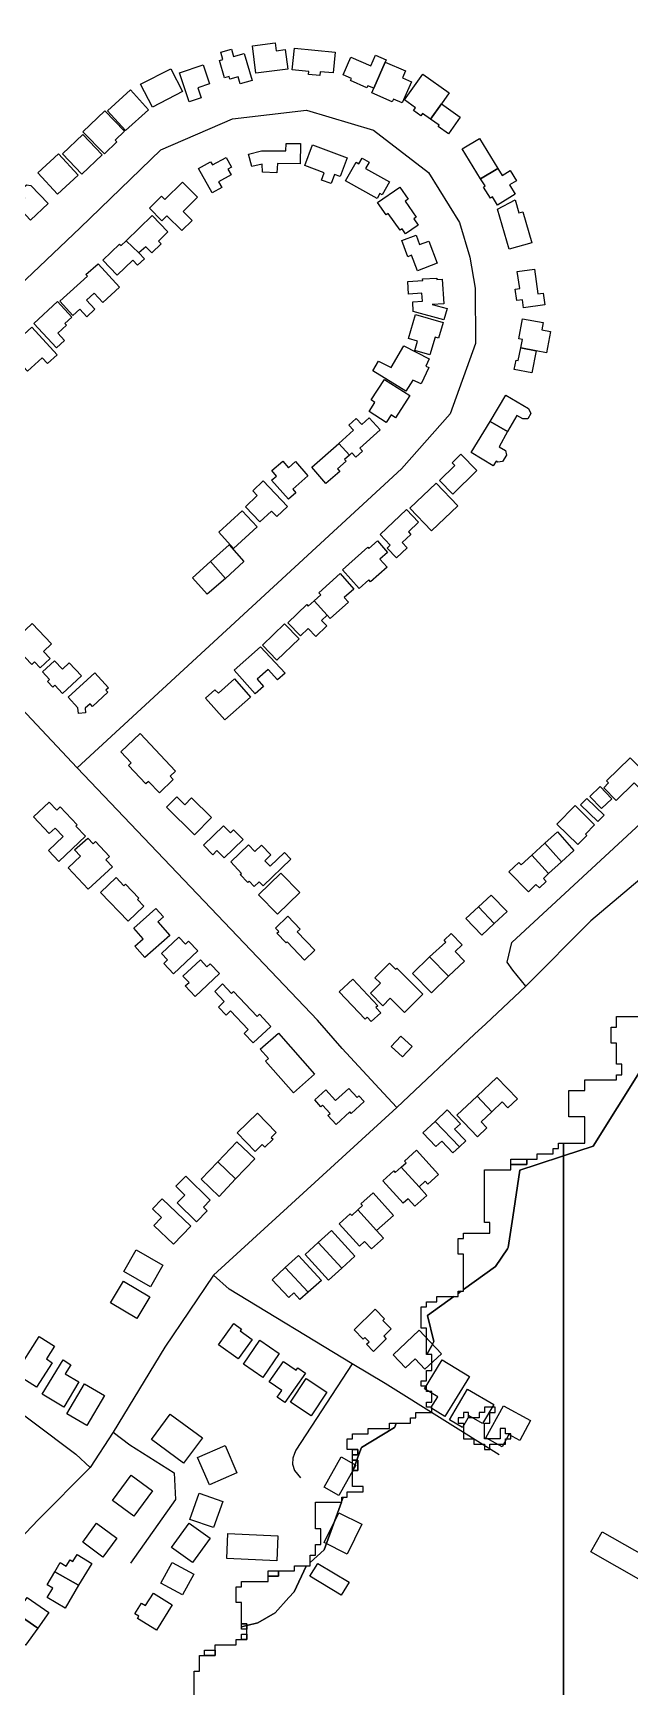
# Model space of a CAD drawing. Header units: metres. Extents: x 553506 to 563855, y 142925 to 150243.
# Drawn here: x 559799 to 560025, y 147222 to 147849 of the extents above; entities that cross this region are included whole.
import ezdxf

# ---------------------------------------------------------------- set-up
doc = ezdxf.new("R2010")
doc.units = ezdxf.units.M
for name, color, linetype in [('C-BUILDINGS', 8, 'Continuous'), ('C-FLOOD_ZONE_3', 150, 'Continuous'), ('C-ROADS', 33, 'Continuous')]:
    doc.layers.add(name, color=color, linetype=linetype)

msp = doc.modelspace()

# ---------------------------------------------------------------- linework, layer by layer
at = {"layer": 'C-BUILDINGS'}
for points in [[(559877.4918, 147829.3256), (559876.7012, 147832.039), (559873.5418, 147831.117), (559873.2452, 147832.1095), (559871.5405, 147831.6223), (559869.6153, 147838.2181), (559870.8904, 147838.5806), (559870.0838, 147841.3602), (559874.1303, 147842.5324), (559874.9596, 147839.6978), (559879.0201, 147840.8704), (559882.0094, 147830.6349), (559877.4918, 147829.3256)], [(559890.7252, 147844.8632), (559891.097, 147841.9031), (559894.5374, 147842.3329), (559895.4748, 147834.905), (559883.3991, 147833.3827), (559882.0826, 147843.7817), (559890.7252, 147844.8632)], [(559913.4591, 147841.3416), (559912.6621, 147833.4813), (559907.7597, 147833.9742), (559907.6029, 147832.5001), (559903.4018, 147832.9258), (559903.5201, 147834.0648), (559897.2006, 147834.7139), (559898.0361, 147842.9093), (559913.4591, 147841.3416)], [(559865.8698, 147829.3979), (559861.4345, 147827.9131), (559862.729, 147824.0579), (559858.183, 147822.5363), (559854.462, 147833.595), (559863.4429, 147836.6125), (559865.8698, 147829.3979)], [(559925.8372, 147828.6604), (559925.478, 147827.8479), (559919.2128, 147830.5688), (559919.5721, 147831.3814), (559916.4395, 147832.7419), (559919.3563, 147839.4328), (559926.9184, 147836.1512), (559928.7194, 147840.2808), (559932.7944, 147838.5156), (559932.3768, 147837.5566), (559928.0769, 147827.6839), (559925.8372, 147828.6604)], [(559935.0738, 147822.5705), (559927.2791, 147825.9117), (559928.0769, 147827.6839), (559932.3768, 147837.5566), (559940.0653, 147834.2566), (559938.9174, 147831.6053), (559942.3331, 147830.1313), (559938.8831, 147822.1549), (559935.5172, 147823.5972), (559935.0738, 147822.5705)], [(559851.2201, 147835.0968), (559855.6637, 147826.4313), (559844.1912, 147820.5761), (559839.7477, 147829.2416), (559851.2201, 147835.0968)], [(559945.8884, 147817.2199), (559943.0786, 147819.2137), (559943.8829, 147820.3295), (559939.7432, 147823.2724), (559946.6699, 147832.982), (559956.6222, 147825.9128), (559953.6746, 147821.7808), (559949.5344, 147815.9867), (559946.5315, 147818.1192), (559945.8884, 147817.2199)], [(559835.9212, 147827.0634), (559842.7483, 147819.5406), (559834.0027, 147811.6555), (559827.183, 147819.1675), (559835.9212, 147827.0634)], [(559830.1304, 147808.0291), (559830.7298, 147807.4133), (559826.0122, 147802.8702), (559817.8932, 147811.2433), (559826.1472, 147819.202), (559833.6666, 147811.4447), (559830.1304, 147808.0291)], [(559960.8451, 147816.7062), (559956.3719, 147810.3787), (559952.4116, 147813.1714), (559952.8336, 147813.7633), (559949.5344, 147815.9867), (559953.6746, 147821.7808), (559960.8451, 147816.7062)], [(559817.5138, 147795.1264), (559810.1291, 147802.8211), (559817.8493, 147810.1845), (559825.2343, 147802.4787), (559817.5138, 147795.1264)], [(559894.8601, 147806.8161), (559900.3643, 147806.7537), (559900.1638, 147799.0455), (559891.5389, 147799.1888), (559891.3689, 147795.6665), (559885.893, 147795.9412), (559885.7985, 147798.9768), (559881.8435, 147798.0078), (559880.6194, 147802.7444), (559885.5875, 147803.9564), (559894.7122, 147803.9288), (559894.8601, 147806.8161)], [(559915.3286, 147794.32), (559913.2222, 147795.0558), (559911.8767, 147791.5636), (559908.2619, 147792.9202), (559909.3145, 147795.7132), (559901.9646, 147798.4672), (559904.9091, 147806.2942), (559917.9889, 147801.3924), (559915.3286, 147794.32)], [(559968.151, 147808.6308), (559975.0349, 147797.27), (559968.4878, 147793.3265), (559961.6039, 147804.6872), (559968.151, 147808.6308)], [(559808.2695, 147787.5375), (559800.7955, 147795.6302), (559808.5918, 147802.7956), (559816.0654, 147794.714), (559808.2695, 147787.5375)], [(559866.9741, 147798.6357), (559872.1208, 147801.5227), (559874.1928, 147797.8475), (559872.7911, 147797.0582), (559874.0268, 147794.8706), (559869.2992, 147792.2192), (559870.4829, 147790.1303), (559866.8202, 147788.0796), (559861.6329, 147797.2785), (559866.2714, 147799.8715), (559866.9741, 147798.6357)], [(559923.6101, 147801.1668), (559926.2781, 147799.6805), (559924.9599, 147797.3356), (559934.0672, 147792.2545), (559931.272, 147787.2703), (559930.3397, 147787.7977), (559929.2995, 147785.9512), (559917.4172, 147792.582), (559921.3983, 147799.6733), (559922.4371, 147799.0935), (559923.6101, 147801.1668)], [(559848.9528, 147785.5201), (559855.6124, 147792.1383), (559861.3207, 147786.4171), (559855.8817, 147781.0167), (559859.2445, 147777.6488), (559855.3519, 147773.7768), (559849.7302, 147779.4117), (559847.8039, 147777.5042), (559843.0697, 147782.2541), (559847.668, 147786.8158), (559848.9528, 147785.5201)], [(559976.7035, 147794.6508), (559979.6798, 147796.5132), (559982.0857, 147792.6704), (559979.4793, 147791.0533), (559981.6499, 147787.5815), (559974.9698, 147783.4223), (559973.0128, 147786.5445), (559972.2653, 147786.0761), (559969.6388, 147790.2682), (559970.2972, 147790.6782), (559968.4878, 147793.3265), (559975.0349, 147797.27), (559976.7035, 147794.6508)], [(559798.0875, 147777.7268), (559792.8402, 147783.2399), (559795.9373, 147786.1632), (559794.4916, 147787.6876), (559794.4394, 147789.3666), (559796.5447, 147791.135), (559798.2088, 147790.9085), (559804.7433, 147784.022), (559798.0875, 147777.7268)], [(559939.8974, 147784.8677), (559944.134, 147778.8113), (559943.251, 147778.2051), (559944.8904, 147775.8521), (559940.1274, 147772.5428), (559938.8029, 147774.4382), (559938.0435, 147773.9026), (559933.5656, 147780.2964), (559932.7444, 147779.7255), (559929.496, 147784.3546), (559937.9333, 147790.2379), (559941.1087, 147785.7068), (559939.8974, 147784.8677)], [(559850.1014, 147773.3241), (559846.498, 147769.8173), (559847.5378, 147768.7589), (559843.9753, 147765.2868), (559841.7007, 147767.6089), (559839.0797, 147765.3348), (559834.2522, 147769.937), (559844.0646, 147779.4914), (559850.1014, 147773.3241)], [(559974.8862, 147781.8393), (559981.5774, 147785.4201), (559983.0178, 147780.4787), (559984.5147, 147780.9037), (559987.9279, 147769.19), (559979.3707, 147766.7086), (559974.8862, 147781.8393)], [(559832.3162, 147768.1182), (559834.2522, 147769.937), (559839.0797, 147765.3348), (559841.1766, 147763.1072), (559838.5891, 147760.656), (559836.7963, 147762.548), (559830.8672, 147756.9432), (559825.4536, 147762.6291), (559831.7901, 147768.625), (559832.3162, 147768.1182)], [(559945.4203, 147768.4894), (559948.8962, 147769.7997), (559952.0877, 147761.3846), (559944.59, 147758.5578), (559942.3735, 147764.3988), (559940.9848, 147763.8659), (559938.662, 147769.9818), (559944.0795, 147772.0315), (559945.4203, 147768.4894)], [(559819.047, 147757.0873), (559823.6022, 147761.2359), (559831.7372, 147752.3513), (559825.3668, 147746.5436), (559822.1605, 147750.0499), (559819.2572, 147747.4108), (559822.4129, 147743.9585), (559819.3263, 147741.1468), (559816.7208, 147743.9929), (559814.0624, 147741.5729), (559809.1048, 147746.9836), (559819.5752, 147756.5139), (559819.047, 147757.0873)], [(559946.5819, 147755.4367), (559951.8917, 147755.7801), (559951.93, 147755.2248), (559953.9465, 147755.3544), (559954.5849, 147746.0807), (559950.1478, 147745.7756), (559955.8088, 147744.2713), (559954.6688, 147740.0175), (559943.0289, 147743.1276), (559942.8026, 147746.8046), (559946.5154, 147747.0204), (559946.33, 147750.0531), (559941.243, 147749.7388), (559940.9558, 147754.4713), (559946.6222, 147754.8147), (559946.5819, 147755.4367)], [(559982.2356, 147747.2313), (559981.6381, 147751.5979), (559983.3369, 147751.8289), (559982.4424, 147758.3232), (559988.9727, 147759.2167), (559990.2572, 147749.8519), (559992.2552, 147750.1256), (559992.8628, 147745.6591), (559984.8217, 147744.5628), (559984.4146, 147747.5329), (559982.2356, 147747.2313)], [(559813.7161, 147741.0167), (559811.0664, 147738.5414), (559811.6449, 147737.925), (559808.3906, 147734.8854), (559810.9434, 147732.1601), (559807.9335, 147729.3507), (559799.3143, 147738.5207), (559808.2279, 147746.8562), (559813.7161, 147741.0167)], [(559951.2973, 147733.3347), (559949.3513, 147726.674), (559943.6155, 147728.3319), (559944.6453, 147731.8587), (559941.1812, 147732.8639), (559943.828, 147741.9393), (559954.291, 147738.9039), (559952.56, 147732.9733), (559951.2973, 147733.3347)], [(559808.1545, 147726.742), (559804.5176, 147723.4123), (559802.4987, 147725.6089), (559796.8905, 147720.4704), (559789.3501, 147728.6724), (559798.5955, 147737.1294), (559808.1545, 147726.742)], [(559982.9799, 147732.7633), (559984.42, 147740.3988), (559992.2408, 147738.9172), (559991.7057, 147736.1181), (559995.0041, 147735.4974), (559993.4913, 147727.5034), (559989.595, 147728.2391), (559983.7578, 147729.3372), (559984.3583, 147732.5057), (559982.9799, 147732.7633)], [(559947.7346, 147722.4611), (559948.9694, 147721.8762), (559945.9877, 147715.6953), (559942.839, 147717.122), (559940.2563, 147712.9458), (559927.6631, 147720.6229), (559929.8542, 147724.3529), (559934.7128, 147721.8997), (559939.3913, 147730.1703), (559949.0974, 147725.1747), (559947.7346, 147722.4611)], [(559982.8161, 147724.5553), (559983.7578, 147729.3372), (559989.595, 147728.2391), (559988.0034, 147719.8531), (559981.2729, 147721.1238), (559981.958, 147724.7178), (559982.8161, 147724.5553)], [(559936.2771, 147702.8717), (559934.6147, 147703.944), (559932.727, 147701.0249), (559926.27, 147705.1867), (559928.5116, 147708.6401), (559927.0273, 147709.6067), (559932.0906, 147717.4218), (559941.6936, 147711.2431), (559936.2771, 147702.8717)], [(559986.6893, 147706.3783), (559987.5322, 147704.4568), (559986.404, 147702.5184), (559984.5827, 147702.4061), (559982.2909, 147703.7037), (559978.7586, 147697.6947), (559972.2145, 147701.5088), (559978.0371, 147711.4289), (559986.6893, 147706.3783)], [(559922.7651, 147691.3321), (559923.7423, 147690.2607), (559921.2195, 147687.9784), (559919.7866, 147689.5365), (559918.8344, 147688.6832), (559914.8022, 147693.1098), (559920.3575, 147698.1466), (559918.5913, 147700.0839), (559921.3653, 147702.6077), (559923.4863, 147700.2808), (559926.3015, 147702.8282), (559930.4419, 147698.2936), (559922.7651, 147691.3321)], [(559978.7586, 147697.6947), (559975.5835, 147691.8862), (559977.9635, 147690.4466), (559978.3043, 147688.7098), (559976.8257, 147686.3487), (559975.0655, 147686.0713), (559974.3744, 147686.4839), (559973.2972, 147684.7029), (559964.9035, 147689.7616), (559972.2145, 147701.5088), (559978.7586, 147697.6947)], [(559917.0046, 147687.0458), (559917.5852, 147686.3627), (559914.282, 147683.5441), (559915.1597, 147682.5252), (559909.8748, 147678.0089), (559904.5573, 147684.1985), (559914.8022, 147693.1098), (559918.8344, 147688.6832), (559917.0046, 147687.0458)], [(559889.4282, 147682.826), (559893.5652, 147686.483), (559895.8042, 147683.9594), (559898.3829, 147686.2434), (559903.1074, 147680.9146), (559897.3644, 147675.8386), (559898.5602, 147674.4846), (559895.7363, 147671.9926), (559889.3744, 147679.1626), (559891.2255, 147680.7895), (559889.4282, 147682.826)], [(559957.741, 147685.8211), (559961.0865, 147689.0751), (559967.1603, 147682.8534), (559957.9648, 147673.919), (559952.9169, 147679.082), (559958.7664, 147684.7735), (559957.741, 147685.8211)], [(559882.2341, 147675.1784), (559886.2074, 147678.9304), (559895.3883, 147669.2438), (559891.313, 147665.3995), (559889.2891, 147667.5291), (559884.9217, 147663.4086), (559879.464, 147669.1599), (559883.94, 147673.3839), (559882.2341, 147675.1784)], [(559959.9477, 147669.5177), (559949.8971, 147659.9779), (559941.6793, 147668.5926), (559951.7229, 147678.1321), (559959.9477, 147669.5177)], [(559883.8832, 147661.5065), (559874.9421, 147653.3815), (559869.3179, 147659.5394), (559878.266, 147667.6646), (559883.8832, 147661.5065)], [(559945.032, 147663.3101), (559941.1604, 147659.6613), (559942.0933, 147658.6664), (559938.8735, 147655.639), (559940.7676, 147653.6389), (559936.6515, 147649.7599), (559933.1237, 147653.4788), (559934.2989, 147654.5839), (559930.4384, 147658.6597), (559940.4705, 147668.1209), (559945.032, 147663.3101)], [(559871.912, 147642.0126), (559866.2592, 147648.4144), (559873.294, 147654.6658), (559878.8864, 147648.4068), (559871.912, 147642.0126)], [(559926.2405, 147653.3647), (559929.4389, 147656.18), (559933.2578, 147651.8691), (559930.3587, 147649.3191), (559933.105, 147646.2215), (559926.8786, 147640.7297), (559926.2044, 147641.499), (559922.482, 147638.2222), (559916.1993, 147645.3167), (559925.8488, 147653.8199), (559926.2405, 147653.3647)], [(559865.0093, 147636.0101), (559859.3687, 147642.2454), (559866.2592, 147648.4144), (559871.912, 147642.0126), (559865.0093, 147636.0101)], [(559907.2001, 147636.5889), (559915.2884, 147643.808), (559920.4965, 147637.9934), (559916.8436, 147634.7299), (559918.437, 147632.9542), (559911.5594, 147626.8189), (559910.4369, 147628.0639), (559905.5187, 147633.5537), (559907.9748, 147635.7337), (559907.2001, 147636.5889)], [(559903.2529, 147631.5465), (559905.5187, 147633.5537), (559910.4369, 147628.0639), (559908.3193, 147626.0168), (559910.2333, 147624.0508), (559906.066, 147620.0144), (559903.1842, 147622.9743), (559900.3133, 147620.1915), (559895.5101, 147625.1284), (559902.7114, 147632.0973), (559903.2529, 147631.5465)], [(559802.9253, 147614.367), (559805.5124, 147611.665), (559801.7227, 147608.0746), (559799.4969, 147610.3983), (559798.4985, 147609.4546), (559790.8155, 147617.5185), (559798.6051, 147624.9063), (559805.9338, 147617.2209), (559802.9253, 147614.367)], [(559899.7609, 147619.0724), (559891.3886, 147611.0876), (559885.9329, 147616.7721), (559894.3052, 147624.7569), (559899.7609, 147619.0724)], [(559810.1351, 147607.5795), (559812.7297, 147610.0309), (559817.3495, 147605.1439), (559810.19, 147598.399), (559807.2262, 147601.5233), (559806.4654, 147600.8096), (559804.4268, 147602.961), (559805.2421, 147603.721), (559802.5527, 147606.5645), (559807.0697, 147610.8231), (559810.1351, 147607.5795)], [(559894.5224, 147606.0987), (559891.5891, 147603.5254), (559888.045, 147607.5443), (559883.8457, 147603.8632), (559886.3099, 147601.0683), (559883.0974, 147598.2526), (559875.125, 147607.298), (559885.2056, 147616.104), (559894.5224, 147606.0987)], [(559827.6292, 147600.5888), (559826.6165, 147599.6558), (559827.3615, 147598.8553), (559821.5293, 147593.4984), (559820.5887, 147594.5154), (559818.74, 147592.8106), (559818.9127, 147591.0797), (559816.2294, 147590.807), (559815.9996, 147593.0259), (559812.3092, 147597.0291), (559822.3695, 147606.2684), (559827.6292, 147600.5888)], [(559869.2527, 147598.5118), (559875.2847, 147603.964), (559881.4214, 147597.0652), (559871.6642, 147588.4252), (559864.3537, 147596.6453), (559867.9193, 147599.7947), (559869.2527, 147598.5118)], [(559853.012, 147569.0461), (559850.8995, 147567.0549), (559852.1068, 147565.7791), (559846.8363, 147560.7958), (559842.7308, 147565.1089), (559841.7526, 147564.1881), (559835.0952, 147571.1932), (559836.1278, 147572.1602), (559832.1958, 147576.2895), (559839.5449, 147583.2296), (559853.012, 147569.0461)], [(560028.551, 147562.6586), (560026.7099, 147564.5268), (560019.9324, 147557.8714), (560015.1821, 147562.6762), (560017.041, 147564.5038), (560016.232, 147565.3356), (560025.14, 147574.0719), (560032.5334, 147566.5669), (560028.551, 147562.6586)], [(560014.3227, 147554.8028), (560009.8574, 147559.4385), (560013.7884, 147563.2004), (560018.2538, 147558.5648), (560014.3227, 147554.8028)], [(559804.847, 147538.8878), (559810.4296, 147544.1812), (559807.3289, 147547.4349), (559805.1556, 147545.375), (559799.1637, 147551.6662), (559805.0928, 147557.2821), (559808.02, 147554.2123), (559809.3105, 147555.4322), (559815.765, 147548.6545), (559815.2078, 147548.1363), (559818.8361, 147544.3315), (559808.7574, 147534.78), (559804.847, 147538.8878)], [(559859.0346, 147558.8493), (559866.5641, 147551.4596), (559860.1042, 147544.9256), (559849.495, 147555.347), (559853.4059, 147559.3085), (559856.4858, 147556.2769), (559859.0346, 147558.8493)], [(560008.752, 147544.6457), (560005.3571, 147541.1787), (559997.4105, 147548.9336), (560004.2957, 147555.9485), (560011.7161, 147548.7003), (560008.2328, 147545.1526), (560008.752, 147544.6457)], [(560012.9803, 147549.8638), (560006.4203, 147556.2039), (560008.7507, 147558.6026), (560015.3108, 147552.2626), (560012.9803, 147549.8638)], [(559873.7387, 147545.5837), (559874.9401, 147546.7452), (559878.5367, 147543.0618), (559871.3835, 147536.1167), (559868.6682, 147538.8926), (559867.0598, 147537.3288), (559863.5645, 147540.9041), (559871.1317, 147548.2517), (559873.7387, 147545.5837)], [(559827.9527, 147536.7129), (559826.5728, 147535.4456), (559829.0395, 147532.7956), (559819.8377, 147524.2731), (559812.2855, 147532.3967), (559816.9678, 147536.7384), (559814.6534, 147539.2151), (559819.7065, 147543.5461), (559821.7088, 147541.438), (559822.701, 147542.3593), (559827.9527, 147536.7129)], [(559999.1772, 147534.6421), (559994.3172, 147530.1723), (559987.8991, 147537.1178), (559992.8478, 147541.6571), (559999.1772, 147534.6421)], [(560003.8886, 147538.9403), (559999.1772, 147534.6421), (559992.8478, 147541.6571), (559997.6085, 147545.9458), (560003.8886, 147538.9403)], [(559883.0111, 147538.5822), (559885.5511, 147540.9874), (559889.1069, 147537.2694), (559886.798, 147535.0717), (559888.7927, 147532.9857), (559894.232, 147538.1635), (559896.6673, 147535.6237), (559886.1077, 147525.5786), (559884.6695, 147527.0809), (559882.775, 147525.2745), (559880.8094, 147527.328), (559880.314, 147526.8451), (559877.5026, 147529.785), (559878.012, 147530.2683), (559873.8634, 147534.6134), (559880.6407, 147541.0572), (559883.0111, 147538.5822)], [(559992.3487, 147528.2745), (559993.4032, 147527.1943), (559990.8708, 147524.767), (559989.5167, 147526.0382), (559986.6438, 147523.322), (559979.2022, 147530.8033), (559983.0603, 147534.4406), (559983.9433, 147533.4775), (559987.8991, 147537.1178), (559994.3172, 147530.1723), (559992.3487, 147528.2745)], [(559891.5687, 147514.7855), (559884.3982, 147522.0973), (559892.8667, 147530.3634), (559900.0368, 147523.0627), (559891.5687, 147514.7855)], [(559833.4166, 147525.5971), (559834.021, 147526.1724), (559839.0441, 147520.9084), (559838.5145, 147520.4022), (559840.9934, 147517.8082), (559834.9969, 147512.1122), (559824.5826, 147523.0072), (559830.5111, 147528.6453), (559833.4166, 147525.5971)], [(559846.2315, 147511.9276), (559850.8314, 147506.784), (559841.3674, 147498.3758), (559837.5642, 147502.6315), (559840.7551, 147505.4688), (559837.1262, 147509.5184), (559845.5628, 147517.0154), (559848.395, 147513.8536), (559846.2315, 147511.9276)], [(559969.0399, 147506.8802), (559962.972, 147513.1354), (559967.7362, 147517.5355), (559973.6844, 147511.3098), (559969.0399, 147506.8802)], [(559973.6844, 147511.3098), (559967.7362, 147517.5355), (559972.5882, 147522.0384), (559978.5364, 147515.8128), (559973.6844, 147511.3098)], [(559894.8549, 147504.0027), (559891.3794, 147507.612), (559892.0516, 147508.2562), (559890.7946, 147509.5526), (559895.507, 147514.0511), (559900.2111, 147509.1557), (559899.0977, 147508.0859), (559905.7672, 147501.1481), (559901.8632, 147497.4093), (559895.2081, 147504.3365), (559894.8549, 147504.0027)], [(559857.9265, 147504.5896), (559861.4334, 147500.87), (559852.2148, 147492.2134), (559848.4981, 147496.1602), (559849.8976, 147497.4726), (559847.6055, 147499.9055), (559854.1952, 147506.0873), (559856.6972, 147503.4272), (559857.9265, 147504.5896)], [(559958.9414, 147500.6668), (559962.4382, 147497.0471), (559956.3806, 147491.2935), (559949.2239, 147498.6056), (559955.3335, 147504.2607), (559954.6907, 147504.9196), (559957.3726, 147507.4851), (559961.5482, 147503.1743), (559958.9414, 147500.6668)], [(559866.1008, 147496.0291), (559869.6076, 147492.3095), (559860.389, 147483.6529), (559856.6724, 147487.5996), (559858.0719, 147488.912), (559855.7797, 147491.3449), (559862.3694, 147497.5268), (559864.8714, 147494.8667), (559866.1008, 147496.0291)], [(559949.9404, 147485.0271), (559942.7838, 147492.3393), (559949.2239, 147498.6056), (559956.3806, 147491.2935), (559949.9404, 147485.0271)], [(559939.7479, 147477.5643), (559934.3289, 147482.9606), (559931.5149, 147480.1461), (559926.7814, 147484.8625), (559930.5718, 147488.6534), (559928.4863, 147490.7366), (559934.013, 147496.251), (559936.3293, 147493.9414), (559936.7496, 147494.3663), (559946.6852, 147484.4806), (559939.7479, 147477.5643)], [(559874.9377, 147485.4969), (559883.8452, 147476.0688), (559884.7147, 147476.8861), (559889.0176, 147472.301), (559882.3653, 147466.106), (559879.0184, 147469.6302), (559880.5464, 147471.0801), (559873.8526, 147478.1285), (559872.1275, 147476.4943), (559869.1922, 147479.5973), (559871.4476, 147481.7154), (559867.8112, 147485.5534), (559870.8201, 147488.3961), (559874.2107, 147484.8176), (559874.9377, 147485.4969)], [(559928.867, 147479.407), (559930.7032, 147477.4719), (559927.1374, 147474.0998), (559925.5687, 147475.7538), (559924.8082, 147475.029), (559914.9921, 147485.3414), (559920.0995, 147490.175), (559929.6412, 147480.1434), (559928.867, 147479.407)], [(559897.6444, 147447.182), (559887.0975, 147459.1857), (559888.1801, 147460.121), (559885.0413, 147463.6961), (559891.9433, 147469.732), (559905.622, 147454.1529), (559897.6444, 147447.182)], [(559938.9774, 147460.7674), (559934.6945, 147464.7077), (559938.2792, 147468.5923), (559942.5621, 147464.6521), (559938.9774, 147460.7674)], [(559913.6217, 147444.2402), (559918.5632, 147448.7904), (559921.7538, 147445.3504), (559922.4469, 147445.9953), (559924.4437, 147443.8426), (559919.5637, 147439.3388), (559918.9848, 147439.9663), (559913.8057, 147435.1862), (559910.6728, 147438.5723), (559911.4885, 147439.3212), (559908.6164, 147442.4149), (559908.0455, 147441.8852), (559905.6797, 147444.4382), (559909.8596, 147448.2969), (559913.6217, 147444.2402)], [(559978.8819, 147441.4085), (559976.721, 147443.6674), (559972.8293, 147439.9846), (559967.2421, 147445.843), (559974.7191, 147452.9431), (559982.4676, 147444.8146), (559978.8819, 147441.4085)], [(559972.8293, 147439.9846), (559968.7608, 147436.1405), (559970.9151, 147433.8702), (559967.3221, 147430.475), (559959.5736, 147438.6035), (559967.2421, 147445.843), (559972.8293, 147439.9846)], [(559891.1489, 147432.1325), (559889.2145, 147430.2581), (559889.915, 147429.5453), (559886.7725, 147426.498), (559885.79, 147427.5137), (559883.1636, 147424.9611), (559876.3016, 147432.0154), (559884.0056, 147439.4674), (559891.1489, 147432.1325)], [(559960.5476, 147426.6357), (559958.0449, 147424.3763), (559953.8026, 147428.8074), (559951.6227, 147426.7362), (559946.622, 147431.9451), (559951.2977, 147436.2756), (559960.5476, 147426.6357)], [(559958.6886, 147433.3448), (559962.9312, 147428.9025), (559960.5476, 147426.6357), (559951.2977, 147436.2756), (559955.8675, 147440.6361), (559960.8685, 147435.4161), (559958.6886, 147433.3448)], [(559882.9878, 147422.0729), (559875.749, 147414.5018), (559868.933, 147420.9788), (559876.1718, 147428.5499), (559882.9878, 147422.0729)], [(559948.5604, 147412.5837), (559947.5618, 147413.6656), (559945.2023, 147411.5219), (559938.4679, 147418.9697), (559940.2988, 147420.5737), (559939.6692, 147421.2553), (559944.2177, 147425.4037), (559952.5925, 147416.2485), (559948.5604, 147412.5837)], [(559875.749, 147414.5018), (559869.4601, 147407.8619), (559862.7118, 147414.4077), (559868.933, 147420.9788), (559875.749, 147414.5018)], [(559943.5983, 147404.2041), (559941.0491, 147407.0296), (559939.1448, 147405.312), (559931.5054, 147413.7555), (559935.6951, 147417.5255), (559936.2163, 147416.9518), (559938.4679, 147418.9697), (559945.2023, 147411.5219), (559948.1349, 147408.2854), (559943.5983, 147404.2041)], [(559863.5861, 147403.8392), (559864.9849, 147402.4804), (559860.9193, 147398.3137), (559853.6159, 147405.3988), (559856.5499, 147408.4061), (559853.118, 147411.7385), (559856.8177, 147415.5265), (559866.1473, 147406.4677), (559863.5861, 147403.8392)], [(559852.1452, 147389.7488), (559844.7583, 147396.8202), (559847.7115, 147399.8838), (559844.2813, 147403.1605), (559847.9588, 147406.9924), (559858.7758, 147396.6442), (559852.1452, 147389.7488)], [(559929.1123, 147394.9493), (559921.9885, 147402.7744), (559923.8394, 147404.4125), (559923.2018, 147405.1273), (559927.8013, 147409.2105), (559935.4875, 147400.6126), (559929.1123, 147394.9493)], [(559927.1472, 147387.9986), (559924.5987, 147390.8019), (559922.6808, 147389.0727), (559915.0141, 147397.4932), (559919.1829, 147401.2625), (559919.7038, 147400.6999), (559921.9885, 147402.7744), (559929.1123, 147394.9493), (559931.6898, 147392.1135), (559927.1472, 147387.9986)], [(559915.9549, 147380.7496), (559907.0605, 147390.4229), (559912.0793, 147394.9644), (559920.9324, 147385.2675), (559915.9549, 147380.7496)], [(559843.4795, 147373.6523), (559833.3862, 147379.393), (559838.1012, 147387.6312), (559848.1949, 147381.8794), (559843.4795, 147373.6523)], [(559903.1907, 147371.6597), (559894.4765, 147380.938), (559899.5441, 147385.481), (559908.2059, 147376.0898), (559903.1907, 147371.6597)], [(559910.9365, 147376.197), (559902.083, 147385.905), (559907.0605, 147390.4229), (559915.9549, 147380.7496), (559910.9365, 147376.197)], [(559900.1125, 147368.7926), (559897.7404, 147371.3231), (559895.8857, 147369.5848), (559889.5502, 147376.3438), (559894.4765, 147380.938), (559903.1907, 147371.6597), (559900.1125, 147368.7926)], [(559838.3433, 147361.6502), (559828.3488, 147367.5832), (559833.2066, 147375.7256), (559843.2007, 147369.8038), (559838.3433, 147361.6502)], [(559877.4857, 147356.9027), (559881.9617, 147353.7252), (559876.6822, 147346.3265), (559869.2315, 147351.6262), (559875.0204, 147359.7309), (559878.0018, 147357.6199), (559877.4857, 147356.9027)], [(559932.1256, 147361.4973), (559931.4876, 147360.8765), (559934.636, 147357.6689), (559931.8199, 147354.9211), (559932.8234, 147353.9062), (559927.9921, 147349.1813), (559925.328, 147351.8809), (559926.2849, 147352.8122), (559924.6602, 147354.4645), (559924.0359, 147353.8552), (559920.5918, 147357.3541), (559928.5512, 147365.1369), (559932.1256, 147361.4973)], [(559807.1158, 147351.118), (559804.0485, 147346.3257), (559806.2813, 147344.9038), (559800.32, 147335.5918), (559792.3378, 147340.6747), (559801.3663, 147354.779), (559807.1158, 147351.118)], [(559886.0596, 147339.3282), (559878.6878, 147344.341), (559884.8667, 147353.3927), (559892.2456, 147348.3802), (559886.0596, 147339.3282)], [(559953.6801, 147348.3117), (559947.4578, 147342.4527), (559943.727, 147346.399), (559940.0386, 147342.9229), (559935.3902, 147347.8201), (559945.3006, 147357.1662), (559953.6801, 147348.3117)], [(559813.311, 147344.1431), (559811.2158, 147340.6944), (559816.3818, 147337.5829), (559810.6088, 147328.0652), (559802.4924, 147332.9659), (559810.3606, 147345.9322), (559813.311, 147344.1431)], [(559899.2942, 147342.9678), (559902.1737, 147340.9873), (559894.4246, 147329.8164), (559891.5091, 147331.8293), (559893.2356, 147334.3205), (559888.4551, 147337.622), (559893.8084, 147345.3458), (559898.6318, 147342.0123), (559899.2942, 147342.9678)], [(559954.9659, 147324.5335), (559949.7059, 147327.7421), (559952.2944, 147331.9631), (559947.2476, 147335.0559), (559953.982, 147346.0283), (559964.2888, 147339.7269), (559954.9659, 147324.5335)], [(559826.0165, 147332.4289), (559819.3418, 147321.1025), (559811.8423, 147325.4992), (559818.517, 147336.8257), (559826.0165, 147332.4289)], [(559904.3925, 147324.7398), (559896.4762, 147329.9471), (559902.4057, 147338.9243), (559910.3217, 147333.7282), (559904.3925, 147324.7398)], [(559969.2784, 147321.8517), (559964.2358, 147324.8111), (559961.6393, 147320.4007), (559956.6962, 147323.3075), (559963.5306, 147334.884), (559973.5159, 147329.0289), (559969.2784, 147321.8517)], [(559983.351, 147315.4228), (559979.1835, 147317.6748), (559976.684, 147313.0671), (559970.5678, 147316.3714), (559977.1946, 147328.5536), (559987.4709, 147323.0082), (559983.351, 147315.4228)], [(559856.0118, 147306.8396), (559843.8736, 147315.8222), (559850.9941, 147325.404), (559863.1389, 147316.4328), (559856.0118, 147306.8396)], [(559876.2297, 147303.1281), (559865.8458, 147298.6535), (559861.3485, 147309.0313), (559871.7324, 147313.506), (559876.2297, 147303.1281)], [(559914.832, 147294.6355), (559909.2453, 147297.7783), (559915.734, 147309.2327), (559921.3141, 147306.0785), (559914.832, 147294.6355)], [(559837.1623, 147286.7979), (559829.0977, 147292.7241), (559836.1498, 147302.2593), (559844.207, 147296.344), (559837.1623, 147286.7979)], [(559867.3928, 147282.4185), (559858.4235, 147285.5117), (559861.8695, 147295.4356), (559870.8315, 147292.3532), (559867.3928, 147282.4185)], [(559918.0481, 147272.4089), (559909.2435, 147276.7203), (559914.8004, 147288.0121), (559923.6046, 147283.7118), (559918.0481, 147272.4089)], [(559825.4509, 147271.2745), (559817.7953, 147276.8684), (559823.0811, 147284.067), (559830.7368, 147278.4731), (559825.4509, 147271.2745)], [(559859.3663, 147269.1466), (559851.441, 147274.8657), (559858.1388, 147284.1005), (559866.0711, 147278.3817), (559859.3663, 147269.1466)], [(559891.2903, 147269.8953), (559872.3445, 147270.6969), (559872.7492, 147280.1588), (559891.7023, 147279.3464), (559891.2903, 147269.8953)], [(560010.3032, 147273.3005), (560014.6407, 147280.8593), (560043.728, 147264.258), (560039.3972, 147256.7105), (560010.3032, 147273.3005)], [(559814.0769, 147269.6295), (559815.6606, 147272.2164), (559821.2555, 147268.8067), (559816.1492, 147260.5563), (559807.2769, 147265.7006), (559809.3292, 147269.1813), (559811.5243, 147267.8473), (559813.015, 147270.2754), (559814.0769, 147269.6295)], [(559811.1307, 147251.9526), (559804.3236, 147255.8923), (559806.4413, 147259.5197), (559804.3761, 147260.7243), (559807.2769, 147265.7006), (559816.1492, 147260.5563), (559811.1307, 147251.9526)], [(559855.643, 147256.8991), (559847.3635, 147261.4162), (559851.6643, 147269.2631), (559859.9438, 147264.746), (559855.643, 147256.8991)], [(559915.7563, 147256.8557), (559903.8707, 147264.0096), (559906.8167, 147268.8761), (559918.7024, 147261.7222), (559915.7563, 147256.8557)], [(559800.7464, 147244.3394), (559793.4043, 147249.5202), (559795.6, 147252.6603), (559794.821, 147253.2037), (559796.7969, 147255.992), (559804.9614, 147250.2247), (559800.7464, 147244.3394)], [(559845.7244, 147243.535), (559838.5444, 147247.9973), (559839.0773, 147248.8486), (559837.5872, 147249.7706), (559840.1245, 147253.8452), (559841.6505, 147252.891), (559844.5609, 147257.556), (559851.705, 147253.1259), (559845.7244, 147243.535)], [(559796.1449, 147237.8411), (559788.1812, 147243.4477), (559789.9024, 147245.883), (559790.5174, 147245.4458), (559793.4043, 147249.5202), (559800.7464, 147244.3394), (559796.1449, 147237.8411)]]:
    msp.add_lwpolyline(points, close=True, dxfattribs=at)
at = {"layer": 'C-FLOOD_ZONE_3'}
for points in [[(560029.3971, 147456), (560011.1529, 147426.9705), (560000, 147423.292), (560000, 147424), (560000, 147426), (560000, 147428), (560008, 147428), (560008, 147430), (560008, 147432), (560008, 147438), (560002, 147438), (560002, 147448), (560004, 147448), (560004, 147448), (560008, 147448), (560008, 147450), (560008, 147452), (560020, 147452), (560020, 147454), (560022, 147454), (560022, 147458), (560020, 147458), (560020, 147466), (560018, 147466), (560018, 147472), (560020, 147472), (560020, 147476), (560030, 147476)], [(560000, 147195.5899), (560000, 147340.4541), (560000, 147344.9156), (560000, 147349.9638), (560000, 147417.3148), (560000, 147423.292), (560011.1529, 147426.9705), (560029.3971, 147456)], [(559860, 147218), (559860, 147228), (559862, 147228), (559862, 147234), (559864, 147234), (559868, 147234), (559868, 147236), (559868, 147238), (559870, 147238), (559876, 147238), (559876, 147240), (559878, 147240), (559880, 147240), (559880, 147242), (559880, 147244), (559880, 147245.3258), (559884.1601, 147246.2917), (559890.6655, 147250.1965), (559895.951, 147256), (559897.9, 147258.14), (559902.42, 147267.81), (559902.6292, 147268), (559904, 147268), (559904, 147269.2447), (559909.2537, 147274.0153), (559915.7924, 147292), (559916, 147292), (559916, 147292.5711), (559916.5195, 147294), (559918, 147294), (559918, 147296), (559924, 147296), (559924, 147298), (559920, 147298), (559920, 147300), (559920, 147303.5731), (559920.1552, 147304), (559922, 147304), (559922, 147308), (559921.6095, 147308), (559922, 147309.0741), (559923.3596, 147312.8137), (559935.3398, 147320), (559935.9368, 147320.3581), (559936, 147320.5271), (559936.551, 147322), (559942, 147322), (559942, 147324), (559944, 147324), (559944, 147326), (559950, 147326), (559950, 147328), (559948, 147328), (559948, 147330), (559950, 147330), (559950, 147334), (559948, 147334), (559948, 147336), (559946, 147336), (559946, 147338), (559948, 147338), (559948, 147342), (559950, 147342), (559950, 147346), (559950, 147348), (559948.1465, 147348), (559950, 147351.374), (559950.8379, 147352.8993), (559948.3586, 147362.8092), (559958.4077, 147370), (559960, 147370), (559960, 147371.1394), (559961.2027, 147372), (559962, 147372), (559962, 147372.5705), (559974.2122, 147381.3091), (559978.666, 147388), (559978.981, 147388.4732), (559980.7015, 147400), (559983.3588, 147417.8032), (559990, 147419.9937), (560000, 147423.292), (560000, 147417.3148), (560000, 147349.9638), (560000, 147344.9156), (560000, 147340.4541), (560000, 147195.5899)]]:
    msp.add_lwpolyline(points, dxfattribs=at)
for points in [[(559960, 147386), (559960, 147392), (559962, 147392), (559962, 147394), (559972, 147394), (559972, 147398), (559970, 147398), (559970, 147414), (559970, 147418), (559978, 147418), (559980, 147418), (559980, 147420), (559986, 147420), (559986, 147422), (559988, 147422), (559990, 147422), (559990, 147424), (559996, 147424), (559996, 147426), (559998, 147426), (559998, 147428), (560000, 147428), (560000, 147426), (560000, 147423.292), (559990, 147419.9937), (559983.3588, 147417.8032), (559980.7015, 147400), (559978.981, 147388.4732), (559978.666, 147388), (559974.2122, 147381.3091), (559962, 147372.5705), (559962, 147386), (559960, 147386)], [(559986, 147422), (559986, 147420), (559980, 147420), (559980, 147422), (559986, 147422)], [(559948, 147366), (559948, 147368), (559952, 147368), (559952, 147370), (559954, 147370), (559958.4077, 147370), (559948.3586, 147362.8092), (559950.8379, 147352.8993), (559950, 147351.374), (559948.1465, 147348), (559948, 147348), (559948, 147356), (559948, 147358), (559946, 147358), (559946, 147366), (559948, 147366)], [(559960, 147371.1394), (559960, 147372), (559961.2027, 147372), (559960, 147371.1394)], [(559976, 147316), (559970, 147316), (559970, 147322), (559972, 147322), (559972, 147326), (559974, 147326), (559974, 147328), (559970, 147328), (559970, 147326), (559968, 147326), (559968, 147324), (559964, 147324), (559964, 147326), (559962, 147326), (559962, 147324), (559960, 147324), (559960, 147322), (559962, 147322), (559962, 147320), (559962, 147316), (559966, 147316), (559966, 147314), (559970, 147314), (559970, 147312), (559972, 147312), (559972, 147314), (559978, 147314), (559978, 147316), (559980, 147316), (559980, 147318), (559978, 147318), (559978, 147320), (559976, 147320), (559976, 147316)], [(559922, 147310), (559922, 147312), (559920, 147312), (559918, 147312), (559918, 147316), (559920, 147316), (559920, 147318), (559924, 147318), (559926, 147318), (559926, 147320), (559928, 147320), (559934, 147320), (559934, 147322), (559936, 147322), (559936.551, 147322), (559936, 147320.5271), (559935.9368, 147320.3581), (559935.3398, 147320), (559923.3596, 147312.8137), (559922, 147309.0741), (559921.6095, 147308), (559920, 147308), (559920, 147310), (559922, 147310)], [(559920, 147312), (559922, 147312), (559922, 147310), (559920, 147310), (559920, 147312)], [(559920, 147304), (559920, 147308), (559921.6095, 147308), (559920.1552, 147304), (559920, 147304)], [(559920, 147303.5731), (559920, 147304), (559920.1552, 147304), (559920, 147303.5731)], [(559921.6095, 147308), (559922, 147308), (559922, 147304), (559920.1552, 147304), (559921.6095, 147308)], [(559908, 147282), (559906, 147282), (559906, 147290), (559906, 147292), (559908, 147292), (559915.7924, 147292), (559909.2537, 147274.0153), (559904, 147269.2447), (559904, 147272), (559906, 147272), (559906, 147276), (559908, 147276), (559908, 147280), (559908, 147282)], [(559916, 147292.5711), (559916, 147294), (559916.5195, 147294), (559916, 147292.5711)], [(559876, 147258), (559876, 147260), (559878, 147260), (559878, 147262), (559886, 147262), (559888, 147262), (559888, 147264), (559892, 147264), (559892, 147266), (559898, 147266), (559898, 147268), (559900, 147268), (559902.6292, 147268), (559902.42, 147267.81), (559897.9, 147258.14), (559895.951, 147256), (559890.6655, 147250.1965), (559884.1601, 147246.2917), (559880, 147245.3258), (559880, 147246), (559878, 147246), (559878, 147254), (559876, 147254), (559876, 147256), (559876, 147258)], [(559892, 147266), (559892, 147264), (559888, 147264), (559888, 147266), (559892, 147266)], [(559880, 147245.3258), (559878, 147244.8614), (559878, 147246), (559880, 147246), (559880, 147245.3258)], [(559880, 147245.3258), (559880, 147244), (559878, 147244), (559878, 147244.8614), (559880, 147245.3258)], [(559880, 147240), (559878, 147240), (559878, 147242), (559880, 147242), (559880, 147240)], [(559868, 147236), (559868, 147234), (559864, 147234), (559864, 147236), (559868, 147236)]]:
    msp.add_lwpolyline(points, close=True, dxfattribs=at)
at = {"layer": 'C-ROADS'}
for points in [[(559916.1548, 147463.9412), (559906.7384, 147474.6668), (559815.7571, 147570.2575), (559750.2905, 147639.8089), (559713.1909, 147678.9902), (559687.374, 147706.1014), (559657.5238, 147737.9177), (559623.658, 147773.6496), (559576.5993, 147823.1291), (559551.777, 147849.3258)], [(559713.1909, 147678.9902), (559767.9635, 147728.43), (559816.8457, 147774.8045), (559847.4379, 147804.316), (559874.6051, 147816.0467), (559902.5525, 147819.332), (559927.9906, 147811.821), (559948.8082, 147795.752), (559960.4794, 147776.8161), (559964.5016, 147763.7301), (559966.4605, 147752.0156), (559966.6327, 147730.9964), (559956.9968, 147704.3294), (559938.5856, 147683.5217), (559815.7571, 147570.2575)], [(560256.0568, 147735.689), (560236.8095, 147728.7222), (560206.1277, 147708.41), (560179.59, 147682.9961), (560143.4981, 147637.7291), (560119.8476, 147610.9587), (560117.3025, 147607.3734), (560067.6069, 147561.772), (560066.1711, 147561.6271), (560035.3452, 147533.3202), (560010.3484, 147512.2515), (559985.654, 147487.5306), (559970.4912, 147473.3017)], [(559985.654, 147487.5306), (559980.773, 147493.6114), (559978.5966, 147496.5932), (559980.4046, 147504.0954), (560050.9521, 147569.4113), (560057.4543, 147570.5377), (560061.2411, 147567.2611), (560067.6069, 147561.772)], [(559970.4912, 147473.3017), (559966.225, 147469.2956), (559936.8186, 147441.6234)], [(559936.8186, 147441.6234), (559931.7129, 147447.0629), (559916.1548, 147463.9412)], [(559207.7976, 147452.0545), (559296.1881, 147444.4107), (559370.0454, 147436.6847), (559384.4787, 147435.719), (559405.8037, 147431.6728), (559464.3357, 147414.2459), (559504.7561, 147397.5817), (559520.6849, 147391.0199), (559538.4131, 147384.8258), (559572.1425, 147376.9472), (559629.6225, 147373.6134), (559698.457, 147369.854), (559699.6336, 147369.5678), (559737.1335, 147360.0713), (559752.8745, 147351.4676), (559782.5517, 147334.7386), (559815.2536, 147310.246), (559820.6007, 147305.1367)], [(559936.8186, 147441.6234), (559867.3329, 147378.0341), (559848.8605, 147350.8253), (559829.2993, 147318.6075), (559820.6007, 147305.1367), (559801.0834, 147285.4305), (559786.4588, 147270.273), (559770.7836, 147249.7737), (559738.9499, 147206.7682), (559720.0258, 147181.2265), (559696.7377, 147154.3582), (559649.569, 147103.0078), (559633.2246, 147086.6842), (559614.2084, 147070.1553), (559569.9046, 147035.2557), (559566.593, 147032.2368), (559549.2881, 147019.5788)], [(559919.8247, 147344.4862), (559873.2709, 147372.8098), (559867.3329, 147378.0341)], [(559919.8247, 147344.4862), (559898.532, 147311.7468), (559897.9753, 147310.5386), (559897.3597, 147308.7497), (559897.2561, 147306.4649), (559897.9762, 147303.9942), (559900.2502, 147301.2491)], [(559975.5962, 147310.0503), (559932.3933, 147336.953), (559919.8247, 147344.4862)], [(559829.2993, 147318.6075), (559835.6873, 147313.7533), (559852.4845, 147303.1237), (559852.988, 147293.0111), (559835.856, 147269.0049)]]:
    msp.add_lwpolyline(points, dxfattribs=at)

doc.saveas('drawing.dxf')
